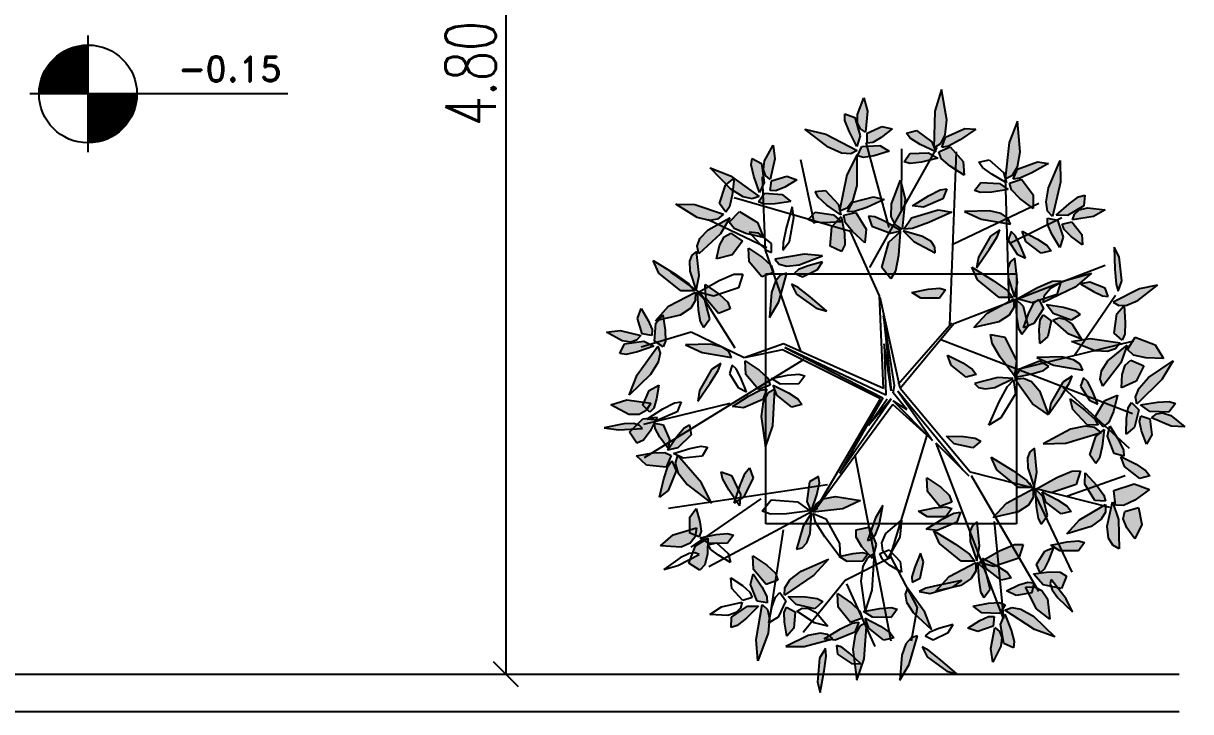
# Model space of a CAD drawing. Header units: millimetres. Extents: x 2448 to 2576, y 1154 to 1321.
# Drawn here: x 2516.919 to 2521.581, y 1188.557 to 1191.307 of the extents above; entities that cross this region are included whole.
import ezdxf

# ---------------------------------------------------------------- set-up
doc = ezdxf.new("R2010")
doc.units = ezdxf.units.MM
doc.linetypes.add('ACAD_ISO02W100', pattern=[15, 12, -3])
doc.layers.add('X-REF T19$0$A-ARBOLES', color=104, linetype='Continuous')
doc.layers.add('X-REF T19$0$A-CORDONES', color=1, linetype='Continuous')
doc.styles.add('COTAS', font='ROMANS.shx', dxfattribs={"width": 0.7})
doc.styles.add('ROMAND', font='romand', dxfattribs={"height": 0.15})
doc.dimstyles.new('COTA-I-N-2-85', dxfattribs={"dimscale": 0, "dimtxt": 0.2, "dimasz": 0.1, "dimexe": 0, "dimexo": 0, "dimgap": 0.04, "dimtad": 1, "dimzin": 1, "dimdsep": 46, "dimtxsty": 'COTAS', "dimblk": 'OBLIQUE', "dimcen": 0.1, "dimse1": 1, "dimse2": 1, "dimclrd": 256, "dimclre": 256, "dimclrt": 256, "dimadec": 0, "dimazin": 0, "dimtfac": 1, "dimtmove": 1, "dimatfit": 3, "dimldrblk": 'OBLIQUE', "dimfxl": 1, "dimtvp": -0.8, "dimtolj": 1, "dimtzin": 0, "dimarcsym": 0})

# ---------------------------------------------------------------- blocks, each defined once
blk = doc.blocks.new('Niv3-d')
at = {"color": 0, "const_width": 19.55}
for points in [[(0, 9.78, 0.414214), (-9.78, 0, 0.414214)], [(0, -9.78, 0.414214), (9.78, 0, 0.414214)]]:
    blk.add_lwpolyline(points, format="xyb", dxfattribs=at)
at = {"color": 0}
for points in [[(0, -23.3), (0, 23.3)], [(19.55, 0), (-23.3, 0)], [(79.78, 0), (19.55, 0)]]:
    blk.add_lwpolyline(points, dxfattribs=at)
blk.add_circle((0, 0), 19.55, dxfattribs=at)
blk.add_point((0, 0), dxfattribs=at)
at = {"color": 0, "style": 'ROMAND'}
blk.add_attdef('NIV5', (31.11, 5), '', height=10, dxfattribs=at)
blk = doc.blocks.new('_Oblique')
at = {"color": 0, "linetype": 'ByBlock', "lineweight": -2}
blk.add_line((-0.5, -0.5), (0.5, 0.5), dxfattribs=at)
blk = doc.blocks.new('*D88')
at = {"linetype": 'ACAD_ISO02W100', "lineweight": -2, "transparency": 16777216}
blk.add_line((2518.8451, 1193.5067), (2518.8451, 1188.7067), dxfattribs=at)
at = {"layer": 'DEFPOINTS', "color": 0, "linetype": 'ACAD_ISO02W100', "transparency": 16777216}
for p in [(2521.5347, 1193.5067), (2518.8451, 1188.7067), (2521.5347, 1188.7067)]:
    blk.add_point(p, dxfattribs=at)
at = {"linetype": 'ACAD_ISO02W100', "lineweight": -2, "transparency": 16777216, "xscale": 0.1, "yscale": 0.1, "zscale": 0.1}
for p, rotation in [((2518.8451, 1193.5067), 90), ((2518.8451, 1188.7067), 270)]:
    blk.add_blockref('_Oblique', p, dxfattribs=dict(at, rotation=rotation))
at = {"linetype": 'ACAD_ISO02W100', "transparency": 16777216, "insert": (2518.7051, 1191.1067), "char_height": 0.2, "attachment_point": 5, "rotation": 90, "style": 'COTAS'}
blk.add_mtext('\\A1;4.80', dxfattribs=at)
blk = doc.blocks.new('X-REF T19$0$HOJA13')
for p, q in [((-0.159, 0.064), (-0.056, 0.349)), ((-0.056, 0.349), (0.182, 0.151)), ((0.182, 0.151), (0.278, -0.189)), ((-0.088, -0.074), (-0.159, 0.064)), ((0.06, -0.153), (-0.088, -0.074)), ((0.278, -0.189), (0.06, -0.153))]:
    blk.add_line(p, q)
blk = doc.blocks.new('X-REF T19$0$HOJA12')
for p, xscale, yscale, zscale, rotation in [((0.078, 0.499), -0.7881173944166022, 2.57666525243954, 0.7881173944166022, 2.457547795809369), ((0.361, 0.176), 2.089427510778918, 0.5147221043699588, 2.089427510778918, 35.45160265640038), ((-0.515, 0.212), 1.878651928551221, 0.5452694102672915, 1.878651928551221, 336.2489556574871), ((-0.547, -0.283), -1.817557556891011, -0.5452694102672879, 1.817557556891011, 195.3712707835825), ((0.225, -0.279), 1.848104742721105, 0.8186677980483665, 1.848104742721105, 330.9234899051576)]:
    blk.add_blockref('X-REF T19$0$HOJA13', p, dxfattribs=dict(xscale=xscale, yscale=yscale, zscale=zscale, rotation=rotation))
blk = doc.blocks.new('X-REF T19$0$HOJA11')
for p, xscale, yscale, zscale, rotation in [((-0.236, 0.434), 0.8782315926153998, 2.121510394569366, 0.8782315926153998, 2.027330662343098), ((0.417, 0.315), 2.788958066288231, 0.575816716164617, 2.788958066288231, 41.2051949766964), ((-0.535, 0.074), -1.93821894091991, 0.5452694102672915, 1.93821894091991, 161.5649836159353), ((0.635, -0.103), 0.5758144528974043, -1.696902842596522, 0.5758144528974043, 262.2070746669012), ((0.013, -0.763), 2.575127765477518, 0.7881204921510374, 2.575127765477518, 103.2233358614235)]:
    blk.add_blockref('X-REF T19$0$HOJA13', p, dxfattribs=dict(xscale=xscale, yscale=yscale, zscale=zscale, rotation=rotation))
blk = doc.blocks.new('X-REF T19$0$HOJA8', base_point=(55.878, 33.03))
at = {"color": 0, "linetype": 'ByBlock'}
for p, xscale, yscale, zscale, rotation in [((55.484, 33.544), -2.423919195618517, 0.3329656342808676, 2.423919195618517, 304.6162862887426), ((56.091, 33.242), -0.6369088245576009, 2.090963088672041, 0.6369088245576009, 336.0195606201025)]:
    blk.add_blockref('X-REF T19$0$HOJA13', p, dxfattribs=dict(at, xscale=xscale, yscale=yscale, zscale=zscale, rotation=rotation))
at = {"color": 0, "linetype": 'ByBlock', "xscale": -1.637329160493415, "yscale": 0.455154857870177, "zscale": 1.637329160493415}
blk.add_blockref('X-REF T19$0$HOJA13', (55.333, 32.969), dxfattribs=at)
blk = doc.blocks.new('X-REF T19$0$HOJA10')
for p, xscale, yscale, zscale, rotation in [((-0.461, 0.262), 0.6964758369263038, 2.485023334747559, 0.6964758369263038, 30.70465610075785), ((0.061, 0.573), 1.878651928551214, 0.575816716164617, 1.878651928551214, 273.0367053314555), ((0.365, 0.585), 0.636908824557608, 1.484599066610102, 0.636908824557608, 320.5535637719418), ((0.484, 0.033), 1.544160243711609, 0.6063640220619462, 1.544160243711609, 15.14254921127523), ((0.155, -0.234), 1.727443358692213, 0.6063640220619462, 1.727443358692213, 352.5500074369253)]:
    blk.add_blockref('X-REF T19$0$HOJA13', p, dxfattribs=dict(xscale=xscale, yscale=yscale, zscale=zscale, rotation=rotation))
blk = doc.blocks.new('X-REF T19$0$HOJA9', base_point=(57.908, 33.15))
at = {"color": 0, "linetype": 'ByBlock'}
for p, xscale, yscale, zscale, rotation in [((57.878, 33.605), 0.7575702085865075, 2.121510394569363, 0.7575702085865075, 5.479650948518734), ((58.484, 33.303), 1.878651928551214, 0.575816716164617, 1.878651928551214, 26.31077704539229), ((57.453, 33.301), 0.7575702085865075, 2.060415782774719, 0.7575702085865075, 246.1270025360199), ((57.575, 32.814), 1.484593231342913, 1.061518879932116, 1.484593231342913, 203.1850851585156), ((58.091, 32.695), 1.968766126750012, 1.000424268137465, 1.968766126750012, 291.9583774400813)]:
    blk.add_blockref('X-REF T19$0$HOJA13', p, dxfattribs=dict(at, xscale=xscale, yscale=yscale, zscale=zscale, rotation=rotation))
blk = doc.blocks.new('X-REF T19$0$HOJA7', base_point=(54.696, 32.029))
at = {"color": 0, "linetype": 'ByBlock'}
for p, xscale, yscale, zscale, rotation in [((54.545, 32.393), -0.3940586972083011, 1.696902842596515, 0.3940586972083011, 11.88359707230165), ((54.937, 32.274), 0.9393259642756036, 1.696902842596522, 0.9393259642756036, 348.2808948833992), ((54.394, 32.029), 1.727443358692213, 0.9103097157403468, 1.727443358692213, 343.6738936354017), ((54.455, 31.635), -1.545687603003117, -0.485702163767499, 1.545687603003117, 43.07492863925732)]:
    blk.add_blockref('X-REF T19$0$HOJA13', p, dxfattribs=dict(at, xscale=xscale, yscale=yscale, zscale=zscale, rotation=rotation))
at = {"color": 0, "linetype": 'ByBlock', "xscale": 1.515140417173015, "yscale": 0.6369113279592753, "zscale": 1.515140417173015}
blk.add_blockref('X-REF T19$0$HOJA13', (55.151, 31.878), dxfattribs=at)
blk = doc.blocks.new('X-REF T19$0$A$C7F2E6B0C')
at = {"layer": 'X-REF T19$0$A-ARBOLES'}
h = blk.add_hatch(color=256, dxfattribs=at)
h.paths.add_polyline_path([(1.3818, 2.1039), (1.4388, 2.0676), (1.4346, 2.1226), (1.3828, 2.1811), (1.3364, 2.1619), (1.3469, 2.1348)])
h.paths.add_polyline_path([(1.4217, 2.2088), (1.485, 2.2513), (1.4406, 2.255), (1.3638, 2.2197), (1.3493, 2.1787), (1.3764, 2.1839)])
h.paths.add_polyline_path([(1.3174, 2.1797), (1.3183, 2.1775), (1.3451, 2.1942), (1.3625, 2.2291), (1.3685, 2.2888), (1.348, 2.4103), (1.3217, 2.3236)])
h.paths.add_polyline_path([(1.2473, 2.2471), (1.2075, 2.2358), (1.2232, 2.2155), (1.2629, 2.191), (1.3247, 2.1612), (1.3183, 2.1775), (1.3173, 2.1769), (1.3174, 2.1797), (1.3089, 2.2015)])
h.paths.add_polyline_path([(1.3326, 2.1354), (1.2959, 2.157), (1.2217, 2.1542), (1.199, 2.1206), (1.2232, 2.1146), (1.2681, 2.1202)])
h = blk.add_hatch(color=256, dxfattribs=at)
h.paths.add_polyline_path([(1.1072, 2.2179), (1.1513, 2.2531), (1.1097, 2.2618), (1.051, 2.2354), (1.0508, 2.1962), (1.0738, 2.1983)])
h.paths.add_polyline_path([(1.0525, 2.3241), (1.0382, 2.3774), (1.0125, 2.3107), (1.0127, 2.2757), (1.0238, 2.2534), (1.0446, 2.2396)])
h.paths.add_polyline_path([(1.0017, 2.2989), (0.9618, 2.313), (0.9616, 2.287), (0.9783, 2.2433), (1.0098, 2.1824), (1.0227, 2.225)])
h.paths.add_polyline_path([(0.886, 2.2319), (0.8018, 2.2521), (0.8956, 2.1793), (0.9484, 2.1559), (0.9851, 2.1531), (1.0114, 2.1665)])
h.paths.add_polyline_path([(0.9414, 1.9284), (0.9419, 1.9261), (0.9712, 1.9379), (0.9943, 1.9694), (1.0104, 2.0272), (1.011, 2.1504), (0.9703, 2.0695)])
h.paths.add_polyline_path([(1.0492, 1.9392), (1.1188, 1.9703), (1.0757, 1.9815), (0.9939, 1.9599), (0.9727, 1.922), (1.0002, 1.9225)])
h.paths.add_polyline_path([(1.0061, 1.9186), (0.9571, 1.9076), (0.9628, 1.8792), (0.9919, 1.8427), (1.0418, 1.7972), (1.0471, 1.8521)])
h.paths.add_polyline_path([(0.903, 1.7839), (0.9489, 1.7634), (0.9613, 1.7896), (0.9598, 1.8362), (0.947, 1.9025), (0.9374, 1.8919), (0.9489, 1.8822), (0.9274, 1.8809), (0.9099, 1.8617)])
h.paths.add_polyline_path([(0.9274, 1.8809), (0.9374, 1.8919), (0.9164, 1.9097), (0.8428, 1.9197), (0.8146, 1.8905), (0.8375, 1.8804), (0.8826, 1.8782)])
h.paths.add_polyline_path([(0.9454, 1.909), (0.9419, 1.9261), (0.9409, 1.9257), (0.9414, 1.9284), (0.9368, 1.9513), (0.8839, 2.0068), (0.8428, 2.0025), (0.8548, 1.9798), (0.8896, 1.9488)])
h = blk.add_hatch(color=256, dxfattribs=at)
h.paths.add_polyline_path([(1.6022, 2.056), (1.6029, 2.0537), (1.631, 2.0682), (1.6511, 2.1016), (1.6618, 2.1607), (1.651, 2.2834), (1.6178, 2.1991)])
h.paths.add_polyline_path([(1.7085, 2.0767), (1.7749, 2.1141), (1.7309, 2.1212), (1.6516, 2.0922), (1.6339, 2.0525), (1.6613, 2.0555)])
h.paths.add_polyline_path([(1.6675, 2.0522), (1.6198, 2.0367), (1.6281, 2.0089), (1.6603, 1.9753), (1.7143, 1.9346), (1.7144, 1.9897)])
h.paths.add_polyline_path([(1.6139, 2.0106), (1.579, 2.035), (1.5048, 2.0381), (1.4794, 2.0064), (1.5032, 1.9985), (1.5483, 2.0005)])
h = blk.add_hatch(color=256, dxfattribs=at)
h.paths.add_polyline_path([(0.6401, 1.9958), (0.617, 1.9615), (0.64, 1.9521), (0.6831, 1.9529), (0.7455, 1.9622), (0.7112, 1.9902)])
h.paths.add_polyline_path([(0.7217, 2.0205), (0.7703, 2.0492), (0.7303, 2.0636), (0.6685, 2.0456), (0.6629, 2.0068), (0.686, 2.0057)])
h.paths.add_polyline_path([(0.6823, 2.1332), (0.6755, 2.188), (0.6409, 2.1255), (0.6362, 2.0908), (0.6441, 2.0671), (0.6628, 2.0506)])
h.paths.add_polyline_path([(0.6285, 2.1153), (0.5909, 2.1348), (0.5871, 2.109), (0.5976, 2.0635), (0.6203, 1.9988), (0.6391, 2.0392)])
h.paths.add_polyline_path([(0.519, 2.0548), (0.5135, 2.0074), (0.5559, 1.9811), (0.5919, 1.9732), (0.6198, 1.9829)])
h.paths.add_polyline_path([(0.4883, 2.0306), (0.5068, 2.0116), (0.5135, 2.0074), (0.519, 2.0548), (0.5185, 2.0552)], flags=17)
h.paths.add_polyline_path([(0.4241, 2.0967), (0.4883, 2.0306), (0.5185, 2.0552), (0.5046, 2.0651)])
h.paths.add_polyline_path([(0.5112, 1.9875), (0.5191, 2.0557), (0.4846, 2.0276), (0.4608, 1.9545), (0.4861, 1.9205), (0.5007, 1.942)])
h.paths.add_polyline_path([(0.3621, 1.9506), (0.2859, 1.9523), (0.3723, 1.8986), (0.4204, 1.8866), (0.4535, 1.892), (0.4767, 1.9117)])
h.paths.add_polyline_path([(0.4157, 1.8501), (0.3827, 1.8149), (0.3718, 1.7839), (0.378, 1.7542), (0.4652, 1.833), (0.5025, 1.8974)])
h.paths.add_polyline_path([(0.5533, 1.8044), (0.5062, 1.8357), (0.4799, 1.8211), (0.4617, 1.7865), (0.4489, 1.7335), (0.5115, 1.7501)])
h.paths.add_polyline_path([(0.5404, 1.9228), (0.5003, 1.8804), (0.5203, 1.8544), (0.5663, 1.8346), (0.59, 1.8292), (0.5798, 1.8408), (0.6164, 1.8363), (0.6354, 1.8213), (0.613, 1.8792)])
h.paths.add_polyline_path([(0.5798, 1.8408), (0.59, 1.8292), (0.6365, 1.8186), (0.6354, 1.8213), (0.6164, 1.8363)])
for points in [[(1.1388, 2.1635), (1.101, 2.1864), (1.0298, 2.1821), (1.0116, 2.145), (1.0357, 2.1388), (1.0783, 2.1456)], [(1.3392, 1.6164), (1.2942, 1.6121), (1.2292, 1.5986), (1.2654, 1.576), (1.3396, 1.5767), (1.3633, 1.6097)], [(1.4735, 0.9788), (1.5051, 1.0056), (1.4824, 1.0175), (1.4361, 1.0234), (1.3675, 1.0249), (1.3986, 0.9948)], [(1.0652, 0.6454), (1.0751, 0.6217), (1.0838, 0.6325), (1.0987, 0.6689), (1.1136, 0.7484), (1.0837, 0.6986)], [(0.3446, 0.5974), (0.3637, 0.6231), (0.3647, 0.6292), (0.3422, 0.638), (0.3422, 0.6504), (0.2759, 0.6309), (0.2253, 0.5866), (0.3073, 0.5812)], [(1.2758, 0.5226), (1.2635, 0.5574), (1.2408, 0.5021), (1.2292, 0.4632), (1.2305, 0.4411), (1.262, 0.4574)]]:
    blk.add_hatch(color=256, dxfattribs=at).paths.add_polyline_path(points)
h = blk.add_hatch(color=256, dxfattribs=at)
h.paths.add_polyline_path([(1.8231, 2.0404), (1.8214, 2.1269), (1.7745, 2.0179), (1.7652, 1.9609), (1.7717, 1.9246), (1.7914, 1.9025)])
h.paths.add_polyline_path([(1.8063, 1.9081), (1.8508, 1.9063), (1.917, 1.9453), (1.9205, 1.9875), (1.8953, 1.9811), (1.8573, 1.954)])
h.paths.add_polyline_path([(1.9542, 1.9025), (2.0021, 1.9298), (1.9312, 1.9378), (1.8974, 1.9288), (1.8785, 1.9124), (1.8704, 1.8888)])
h.paths.add_polyline_path([(1.868, 1.8816), (1.83, 1.8719), (1.8378, 1.8502), (1.8652, 1.8228), (1.9104, 1.789), (1.9083, 1.8314)])
h.paths.add_polyline_path([(1.8111, 1.8887), (1.7706, 1.8969), (1.7707, 1.8721), (1.788, 1.8326), (1.8205, 1.7785), (1.8332, 1.8209)])
h.paths.add_polyline_path([(1.7313, 1.8126), (1.6703, 1.8441), (1.685, 1.8034), (1.7452, 1.7561), (1.7854, 1.7662), (1.7702, 1.7869)])
h.paths.add_polyline_path([(1.6422, 1.8273), (1.6259, 1.8422), (1.6147, 1.8086), (1.6503, 1.7522), (1.6833, 1.7359), (1.6611, 1.7913)])
h.paths.add_polyline_path([(1.4958, 1.7407), (1.488, 1.698), (1.5385, 1.7706), (1.5701, 1.8212), (1.5809, 1.849), (1.5436, 1.8247)])
h.paths.add_polyline_path([(1.5393, 1.9257), (1.4393, 1.9231), (1.506, 1.8922), (1.6234, 1.8722), (1.6127, 1.8963), (1.5866, 1.9142)])
h = blk.add_hatch(color=256, dxfattribs=at)
h.paths.add_polyline_path([(1.1832, 1.841), (1.1375, 1.8007), (1.1089, 1.6993), (1.1452, 1.6542), (1.1641, 1.6844), (1.1761, 1.7473)])
h.paths.add_polyline_path([(1.1871, 1.8457), (1.126, 1.8815), (1.0823, 1.9015), (1.0561, 1.9036), (1.0698, 1.8637), (1.144, 1.8368)])
h.paths.add_polyline_path([(1.2034, 1.9722), (1.1848, 2.0482), (1.148, 1.9531), (1.1475, 1.9032), (1.1625, 1.8712), (1.1909, 1.8516)])
h.paths.add_polyline_path([(1.2973, 1.8783), (1.3898, 1.9206), (1.335, 1.9298), (1.2277, 1.8974), (1.197, 1.8515), (1.2327, 1.8545)])
h.paths.add_polyline_path([(1.2725, 1.8235), (1.1942, 1.8452), (1.2373, 1.8027), (1.3227, 1.7573), (1.3212, 1.7807), (1.306, 1.8023)])
h.paths.add_polyline_path([(1.3538, 1.9731), (1.3694, 2.0137), (1.3422, 2.0092), (1.2962, 1.9857), (1.2317, 1.9449), (1.276, 1.94)])
h = blk.add_hatch(color=256, dxfattribs=at)
h.paths.add_polyline_path([(0.6684, 1.599), (0.6605, 1.4993), (0.6982, 1.5624), (0.7305, 1.6771), (0.7053, 1.6689), (0.6848, 1.6449)])
h.paths.add_polyline_path([(0.7756, 1.6186), (0.749, 1.6323), (0.7693, 1.5926), (0.8478, 1.5363), (0.8894, 1.524), (0.8226, 1.5819)])
h.paths.add_polyline_path([(0.8149, 1.706), (0.7771, 1.691), (0.7605, 1.6763), (0.7929, 1.6617), (0.8526, 1.6911), (0.8724, 1.7223)])
h.paths.add_polyline_path([(0.6816, 1.7322), (0.6998, 1.713), (0.7304, 1.7048), (0.7788, 1.7097), (0.8722, 1.7454), (0.799, 1.7524)])
h.paths.add_polyline_path([(0.6334, 1.7388), (0.5774, 1.7767), (0.5801, 1.7216), (0.6301, 1.6617), (0.6771, 1.6796), (0.6673, 1.7069)])
h = blk.add_hatch(color=256, dxfattribs=at)
h.paths.add_polyline_path([(2.0453, 1.6332), (2.0532, 1.6044), (2.0687, 1.6461), (2.0571, 1.7421), (2.038, 1.781), (2.0405, 1.6927)])
h.paths.add_polyline_path([(1.9398, 1.6409), (1.9035, 1.6344), (1.9544, 1.6031), (1.991, 1.5854), (2.013, 1.5831), (2.0019, 1.6168)])
h.paths.add_polyline_path([(2.0327, 1.5605), (2.0558, 1.5475), (2.0874, 1.5487), (2.1322, 1.5675), (2.211, 1.6292), (2.139, 1.6143)])
h.paths.add_polyline_path([(2.048, 1.5133), (2.0379, 1.4371), (2.0689, 1.4083), (2.0794, 1.4321), (2.0815, 1.4787), (2.0769, 1.5472)])
h = blk.add_hatch(color=256, dxfattribs=at)
h.paths.add_polyline_path([(0.2444, 1.448), (0.2377, 1.4935), (0.2176, 1.4889), (0.2071, 1.4762), (0.2015, 1.4051), (0.2358, 1.3819), (0.2453, 1.4049)])
h.paths.add_polyline_path([(0.3425, 1.6842), (0.3682, 1.6071), (0.3795, 1.6665), (0.3694, 1.7628), (0.3509, 1.7485), (0.3415, 1.7238)])
h.paths.add_polyline_path([(0.1768, 1.4867), (0.1481, 1.5352), (0.1337, 1.4953), (0.1518, 1.4335), (0.1905, 1.4279), (0.1917, 1.4509)])
h.paths.add_polyline_path([(0.0641, 1.4472), (0.0094, 1.4405), (0.0718, 1.4058), (0.1065, 1.4011), (0.1302, 1.4091), (0.1467, 1.4277)])
h.paths.add_polyline_path([(0.1338, 1.3626), (0.1985, 1.3853), (0.1581, 1.404), (0.082, 1.3934), (0.0625, 1.3559), (0.0883, 1.3521)])
h.paths.add_polyline_path([(0.1323, 1.2696), (0.1006, 1.189), (0.1858, 1.2717), (0.2162, 1.3208), (0.2241, 1.3568), (0.2144, 1.3847)])
h = blk.add_hatch(color=256, dxfattribs=at)
h.paths.add_polyline_path([(0.1965, 1.7274), (0.2194, 1.6768), (0.3062, 1.6057), (0.3614, 1.6059), (0.339, 1.6338), (0.2832, 1.6741)])
h.paths.add_polyline_path([(0.3461, 1.536), (0.3643, 1.5662), (0.3647, 1.6007), (0.2576, 1.5439), (0.205, 1.4861), (0.2176, 1.4889), (0.2352, 1.5104), (0.2377, 1.4935), (0.3044, 1.5086)])
h.paths.add_polyline_path([(0.4031, 1.5701), (0.3718, 1.6008), (0.3761, 1.5302), (0.3839, 1.4828), (0.3968, 1.4599), (0.4222, 1.4935)])
h.paths.add_polyline_path([(0.4567, 1.5156), (0.5036, 1.5335), (0.4939, 1.5608), (0.4602, 1.5925), (0.4368, 1.5848), (0.4058, 1.5929), (0.4066, 1.5755)])
h.paths.add_polyline_path([(0.4164, 1.6222), (0.4047, 1.6155), (0.4058, 1.5929), (0.4368, 1.5848), (0.4602, 1.5925), (0.4599, 1.5927)])
h = blk.add_hatch(color=256, dxfattribs=at)
h.paths.add_polyline_path([(1.555, 1.6471), (1.4682, 1.7004), (1.4912, 1.6498), (1.5779, 1.5787), (1.6331, 1.5789), (1.6108, 1.6068)])
h.paths.add_polyline_path([(1.6412, 1.7358), (1.6227, 1.7215), (1.6132, 1.6968), (1.6143, 1.6572), (1.64, 1.5801), (1.6512, 1.6395)])
h.paths.add_polyline_path([(1.6495, 1.5733), (1.7085, 1.5578), (1.7268, 1.5638), (1.7364, 1.5716), (1.7385, 1.5676), (1.7562, 1.5735), (1.7586, 1.5881), (1.7828, 1.6159), (1.8237, 1.6393), (1.8258, 1.646), (1.7902, 1.6448), (1.7313, 1.6196)])
h.paths.add_polyline_path([(1.6973, 1.5176), (1.6877, 1.4915), (1.6941, 1.4659), (1.7166, 1.4751), (1.7554, 1.5349), (1.7385, 1.5676), (1.7268, 1.5638), (1.7171, 1.5559)])
h.paths.add_polyline_path([(1.6749, 1.5431), (1.6435, 1.5739), (1.6478, 1.5032), (1.6556, 1.4558), (1.6685, 1.4329), (1.6932, 1.4655), (1.6756, 1.4583), (1.6877, 1.4915)])
h.paths.add_polyline_path([(1.636, 1.5392), (1.6364, 1.5737), (1.5294, 1.5169), (1.4767, 1.4591), (1.5762, 1.4816), (1.6179, 1.509)])
h.paths.add_polyline_path([(1.7856, 1.4862), (1.7542, 1.5096), (1.7422, 1.4899), (1.7382, 1.4514), (1.7403, 1.395), (1.772, 1.4232)])
h.paths.add_polyline_path([(1.8409, 1.493), (1.8162, 1.4973), (1.7928, 1.4888), (1.8561, 1.4322), (1.9074, 1.412), (1.8691, 1.4723)])
h.paths.add_polyline_path([(1.8353, 1.5399), (1.7676, 1.5508), (1.7941, 1.5151), (1.866, 1.4881), (1.9011, 1.5118), (1.8803, 1.5274)])
h.paths.add_polyline_path([(1.7562, 1.5735), (1.7538, 1.5589), (1.881, 1.6209), (1.9473, 1.6765), (1.833, 1.6445), (1.8237, 1.6393), (1.8086, 1.5906)], flags=17)
h = blk.add_hatch(color=256, dxfattribs=at)
h.paths.add_polyline_path([(1.8282, 1.342), (1.7282, 1.3393), (1.7949, 1.3084), (1.9123, 1.2884), (1.9016, 1.3126), (1.8755, 1.3304)])
h.paths.add_polyline_path([(1.8589, 1.2375), (1.8698, 1.2653), (1.8324, 1.241), (1.7846, 1.1569), (1.7769, 1.1143), (1.8274, 1.1869)])
h.paths.add_polyline_path([(1.7399, 1.2055), (1.7072, 1.2431), (1.6748, 1.2571), (1.6406, 1.253), (1.7111, 1.1544), (1.7754, 1.1099)])
h.paths.add_polyline_path([(1.6659, 1.2951), (1.6395, 1.2599), (1.7089, 1.2736), (1.7549, 1.2876), (1.7759, 1.3034), (1.7392, 1.3242)])
h.paths.add_polyline_path([(1.601, 1.4214), (1.5438, 1.4311), (1.5497, 1.3959), (1.5825, 1.3409), (1.6393, 1.266), (1.6468, 1.3265)])
h.paths.add_polyline_path([(1.5734, 1.2589), (1.4794, 1.2362), (1.496, 1.2197), (1.5217, 1.2136), (1.5608, 1.2199), (1.6338, 1.2556)])
h.paths.add_polyline_path([(1.4866, 1.2712), (1.4715, 1.2919), (1.4325, 1.3176), (1.3716, 1.3491), (1.3862, 1.3084), (1.4465, 1.2611)])
h = blk.add_hatch(color=256, dxfattribs=at)
h.paths.add_polyline_path([(2.1219, 1.4203), (2.0901, 1.3714), (2.1145, 1.3494), (2.1633, 1.3383), (2.2353, 1.3352), (2.2012, 1.3906)])
h.paths.add_polyline_path([(2.0691, 1.2721), (2.0661, 1.2176), (2.1247, 1.2453), (2.156, 1.3062), (2.104, 1.3285), (2.0808, 1.3093)])
h.paths.add_polyline_path([(2.0642, 1.3184), (2.0892, 1.3884), (2.0124, 1.3263), (1.9864, 1.2857), (1.9812, 1.2532), (1.9927, 1.2251)])
h.paths.add_polyline_path([(1.9415, 1.4154), (1.8663, 1.4033), (1.9609, 1.3661), (2.0104, 1.363), (2.042, 1.3743), (2.0613, 1.3979)])
h = blk.add_hatch(color=256, dxfattribs=at)
h.paths.add_polyline_path([(0.4723, 1.3809), (0.425, 1.3924), (0.3251, 1.3897), (0.3918, 1.3589), (0.5092, 1.3388), (0.4984, 1.363)])
h.paths.add_polyline_path([(0.4558, 1.2879), (0.4666, 1.3157), (0.4293, 1.2914), (0.3815, 1.2074), (0.3737, 1.1647), (0.4242, 1.2373)])
h = blk.add_hatch(color=256, dxfattribs=at)
h.paths.add_polyline_path([(0.62, 1.2883), (0.564, 1.3262), (0.5667, 1.2711), (0.6167, 1.2112), (0.6636, 1.2291), (0.6539, 1.2564)])
h.paths.add_polyline_path([(0.5771, 1.1846), (0.5127, 1.1439), (0.5569, 1.139), (0.6347, 1.1721), (0.6503, 1.2126), (0.6231, 1.2082)])
h.paths.add_polyline_path([(0.628, 1.1031), (0.6451, 0.9811), (0.6739, 1.067), (0.6822, 1.2107), (0.6813, 1.213), (0.6541, 1.197), (0.6357, 1.1626)])
h.paths.add_polyline_path([(0.7503, 1.1414), (0.7905, 1.1516), (0.7753, 1.1723), (0.7364, 1.198), (0.6754, 1.2294), (0.6813, 1.213), (0.6823, 1.2135), (0.6822, 1.2107), (0.6901, 1.1887)])
h = blk.add_hatch(color=256, dxfattribs=at)
h.paths.add_polyline_path([(2.1367, 1.2163), (2.1226, 1.1822), (2.1274, 1.153), (2.2283, 1.2521), (2.2735, 1.326), (2.1752, 1.2593)])
h.paths.add_polyline_path([(2.2106, 1.1609), (2.1429, 1.1497), (2.1794, 1.1242), (2.2562, 1.1215), (2.282, 1.1551), (2.2573, 1.1633)])
h.paths.add_polyline_path([(2.2308, 1.1181), (2.2061, 1.1144), (2.1866, 1.0989), (2.2646, 1.0654), (2.3196, 1.0625), (2.2641, 1.1075)])
h.paths.add_polyline_path([(2.1806, 1.0941), (2.1434, 1.1064), (2.1383, 1.0839), (2.1467, 1.0461), (2.1666, 0.9933), (2.1876, 1.0301)])
h.paths.add_polyline_path([(2.1365, 1.1307), (2.1068, 1.1595), (2.0935, 1.1385), (2.0868, 1.0959), (2.0851, 1.0328), (2.1186, 1.0617)])
h = blk.add_hatch(color=256, dxfattribs=at)
h.paths.add_polyline_path([(0.2098, 1.1741), (0.2182, 1.2288), (0.1802, 1.2075), (0.1593, 1.1607), (0.1874, 1.157), (0.1712, 1.1322), (0.1823, 1.121), (0.1984, 1.1377)])
h.paths.add_polyline_path([(0.1874, 1.157), (0.1593, 1.1607), (0.1542, 1.1494), (0.1712, 1.1322)])
h.paths.add_polyline_path([(0.0993, 1.1117), (0.1399, 1.1113), (0.1678, 1.1271), (0.1712, 1.1322), (0.1542, 1.1494), (0.1593, 1.1607), (0.0908, 1.1698), (0.0265, 1.15)])
h.paths.add_polyline_path([(0.1318, 1.0713), (0.1185, 1.0752), (0.0792, 1.075), (0, 1.0583), (0.0575, 1.0497), (0.1137, 1.053)])
h.paths.add_polyline_path([(0.1539, 1.0554), (0.1418, 1.0683), (0.1318, 1.0713), (0.1137, 1.053)], flags=17)
h.paths.add_polyline_path([(0.1539, 1.0554), (0.1137, 1.053), (0.1015, 1.0407), (0.1312, 0.9975), (0.1582, 1.0091), (0.1846, 1.0444), (0.2066, 1.0894), (0.1704, 1.0934), (0.1752, 1.0964), (0.1542, 1.0938), (0.1318, 1.0713), (0.1418, 1.0683)])
h = blk.add_hatch(color=256, dxfattribs=at)
h.paths.add_polyline_path([(1.9392, 1.1685), (1.9722, 1.1521), (1.9499, 1.2076), (1.9311, 1.2435), (1.9148, 1.2585), (1.9036, 1.2248)])
h.paths.add_polyline_path([(1.9606, 1.1001), (1.9935, 1.0622), (2.0158, 1.0806), (2.0342, 1.1235), (2.0506, 1.189), (1.9997, 1.1676)])
h.paths.add_polyline_path([(1.9978, 1.0512), (1.9844, 1.04), (1.9853, 1.0393), (1.9826, 1.0385), (1.9646, 1.0235), (1.9408, 0.9507), (1.9641, 0.9165), (1.9784, 0.9378), (1.9891, 0.9832)])
h.paths.add_polyline_path([(1.9826, 1.0385), (1.9844, 1.04), (1.9601, 1.0602), (1.9215, 1.0656), (1.8629, 1.0525), (1.7541, 0.9946), (1.8447, 0.997)])
h.paths.add_polyline_path([(1.93, 1.0698), (1.9734, 1.069), (1.96, 1.0931), (1.922, 1.1282), (1.8617, 1.1748), (1.8722, 1.1315)])
h.paths.add_polyline_path([(2.037, 0.9557), (2.0761, 0.9448), (2.0741, 0.9697), (2.0547, 1.0105), (2.0198, 1.0669), (2.0109, 1.0253)])
h.paths.add_polyline_path([(2.0646, 0.944), (2.0793, 0.9033), (2.1395, 0.856), (2.1796, 0.8661), (2.1645, 0.8868), (2.1255, 0.9125)])
h = blk.add_hatch(color=256, dxfattribs=at)
h.paths.add_polyline_path([(0.3316, 0.8324), (0.4293, 0.7573), (0.3896, 0.8388), (0.2948, 0.9471), (0.2926, 0.9482), (0.2843, 0.9177), (0.2953, 0.8803)])
h.paths.add_polyline_path([(0.288, 0.8863), (0.2708, 0.9262), (0.2544, 0.9039), (0.2381, 0.8549), (0.2207, 0.7806), (0.2557, 0.8082)])
h.paths.add_polyline_path([(0.2478, 0.9016), (0.2687, 0.9473), (0.2426, 0.9599), (0.196, 0.9589), (0.1296, 0.9467), (0.1701, 0.9093)])
h.paths.add_polyline_path([(0.2229, 1.0217), (0.2555, 0.9756), (0.2617, 1.0123), (0.2363, 1.0703), (0.2017, 1.0768), (0.2044, 1.0554)])
h.paths.add_polyline_path([(0.2535, 0.9692), (0.2951, 0.9784), (0.3475, 1.0309), (0.3414, 1.071), (0.3195, 1.0589), (0.2904, 1.0244)])
h = blk.add_hatch(color=256, dxfattribs=at)
h.paths.add_polyline_path([(1.7273, 0.8142), (1.7863, 0.7988), (1.8863, 0.8316), (1.9036, 0.8869), (1.868, 0.8858), (1.8091, 0.8606)])
h.paths.add_polyline_path([(1.8112, 0.7705), (1.7503, 0.802), (1.765, 0.7613), (1.8252, 0.714), (1.8653, 0.7242), (1.8502, 0.7449)])
h.paths.add_polyline_path([(1.7526, 0.784), (1.7212, 0.8148), (1.7255, 0.7442), (1.7334, 0.6967), (1.7462, 0.6738), (1.7717, 0.7075)])
h.paths.add_polyline_path([(1.7138, 0.7802), (1.7142, 0.8147), (1.6071, 0.7578), (1.5545, 0.7), (1.6539, 0.7225), (1.6956, 0.75)])
h.paths.add_polyline_path([(1.6327, 0.8881), (1.546, 0.9413), (1.5689, 0.8907), (1.6557, 0.8197), (1.7109, 0.8198), (1.6885, 0.8477)])
h.paths.add_polyline_path([(1.692, 0.8981), (1.7177, 0.821), (1.7289, 0.8805), (1.7189, 0.9767), (1.7004, 0.9624), (1.691, 0.9378)])
h = blk.add_hatch(color=256, dxfattribs=at)
h.paths.add_polyline_path([(0.5955, 0.8572), (0.5815, 0.8984), (0.5635, 0.8775), (0.5433, 0.8299), (0.5365, 0.8089), (0.5445, 0.7914), (0.543, 0.7726), (0.557, 0.782)])
h.paths.add_polyline_path([(0.4735, 0.8557), (0.4983, 0.8103), (0.5245, 0.7715), (0.5365, 0.8089), (0.5093, 0.8683), (0.4683, 0.8828)])
h = blk.add_hatch(color=256, dxfattribs=at)
h.paths.add_polyline_path([(0.9544, 0.7343), (1.0248, 0.7683), (0.9241, 0.7845), (0.8752, 0.7746), (0.8471, 0.7534), (0.8338, 0.7215)])
h.paths.add_polyline_path([(0.8096, 0.7643), (0.8272, 0.7241), (0.8496, 0.7912), (0.8601, 0.8381), (0.8567, 0.8642), (0.8205, 0.8425)])
h.paths.add_polyline_path([(0.8282, 0.7169), (0.7956, 0.666), (0.7689, 0.573), (0.7915, 0.5793), (0.8094, 0.5987), (0.8232, 0.6358)])
h.paths.add_polyline_path([(1.0076, 0.6212), (1.03, 0.5833), (1.0718, 0.5358), (1.0873, 0.5924), (1.0751, 0.6217), (1.0685, 0.6136), (1.0519, 0.6075), (1.0652, 0.6454), (1.0585, 0.6614), (1.0072, 0.6506)])
h = blk.add_hatch(color=256, dxfattribs=at)
h.paths.add_polyline_path([(1.345, 0.8209), (1.289, 0.8587), (1.2917, 0.8036), (1.3417, 0.7437), (1.3887, 0.7617), (1.3789, 0.7889)])
h.paths.add_polyline_path([(1.3202, 0.7385), (1.2553, 0.725), (1.2914, 0.7025), (1.3656, 0.7032), (1.3893, 0.7361), (1.3652, 0.7428)])
h.paths.add_polyline_path([(1.4085, 0.6811), (1.4241, 0.7217), (1.3969, 0.7173), (1.3509, 0.6937), (1.2864, 0.6529), (1.3307, 0.648)])
h = blk.add_hatch(color=256, dxfattribs=at)
h.paths.add_polyline_path([(2.0364, 0.8075), (2.0423, 0.7494), (2.0751, 0.7475), (2.1201, 0.7695), (2.1781, 0.8122), (2.1169, 0.834)])
h.paths.add_polyline_path([(2.12, 0.6145), (2.1483, 0.6728), (2.1345, 0.7399), (2.08, 0.7247), (2.0739, 0.6952), (2.0882, 0.6589)])
h.paths.add_polyline_path([(2.01, 0.6655), (2.0152, 0.6176), (2.0315, 0.5891), (2.058, 0.5744), (2.0553, 0.6919), (2.0309, 0.7621)])
h.paths.add_polyline_path([(1.8989, 0.6906), (1.8479, 0.634), (1.9449, 0.6644), (1.9855, 0.693), (2.003, 0.7215), (2.0032, 0.752)])
h.paths.add_polyline_path([(1.9604, 0.7679), (2.0027, 0.7649), (1.996, 0.79), (1.9684, 0.8277), (1.9219, 0.8781), (1.9206, 0.8336)])
h = blk.add_hatch(color=256, dxfattribs=at)
h.paths.add_polyline_path([(1.0652, 0.6454), (1.0751, 0.6217), (1.0838, 0.6325), (1.0987, 0.6689), (1.1136, 0.7484), (1.0837, 0.6986)])
h.paths.add_polyline_path([(1.0652, 0.6454), (1.0519, 0.6075), (1.0685, 0.6136), (1.0751, 0.6217)], flags=17)
h.paths.add_polyline_path([(1.0751, 0.6217), (1.0685, 0.6136), (1.0519, 0.6075), (1.0652, 0.6454), (1.0585, 0.6614), (1.0072, 0.6506), (1.0076, 0.6212), (1.03, 0.5833), (1.0718, 0.5358), (1.0873, 0.5924)])
h.paths.add_polyline_path([(0.9944, 0.5566), (0.9393, 0.5442), (0.9707, 0.5244), (1.0341, 0.5256), (1.0534, 0.555), (1.0326, 0.5608)])
h = blk.add_hatch(color=256, dxfattribs=at)
h.paths.add_polyline_path([(0.3694, 0.6585), (0.3647, 0.6292), (0.3794, 0.6234), (0.3873, 0.6453), (0.3829, 0.6832), (0.3684, 0.7366), (0.3423, 0.7017), (0.3422, 0.6504)])
h.paths.add_polyline_path([(0.3422, 0.6504), (0.3422, 0.638), (0.3647, 0.6292), (0.3694, 0.6585)])
h.paths.add_polyline_path([(0.3637, 0.6231), (0.3647, 0.6292), (0.3422, 0.638), (0.3422, 0.6504), (0.2759, 0.6309), (0.2253, 0.5866), (0.3073, 0.5812), (0.3446, 0.5974)])
h.paths.add_polyline_path([(0.4932, 0.6366), (0.4482, 0.6323), (0.3833, 0.6188), (0.3999, 0.6085), (0.415, 0.6176), (0.4143, 0.5994), (0.4194, 0.5963), (0.4381, 0.5964), (0.4494, 0.5991), (0.4522, 0.5966), (0.4936, 0.597), (0.5173, 0.6299)], flags=17)
h.paths.add_polyline_path([(0.4028, 0.5115), (0.4126, 0.5544), (0.4143, 0.5994), (0.3999, 0.6085), (0.3648, 0.5872), (0.3535, 0.5575), (0.3639, 0.5589), (0.3801, 0.552), (0.3444, 0.5335), (0.3383, 0.5173), (0.383, 0.4899)])
h = blk.add_hatch(color=256, dxfattribs=at)
h.paths.add_polyline_path([(1.52, 0.5326), (1.5675, 0.5081), (1.6571, 0.5375), (1.6743, 0.5929), (1.6387, 0.5917), (1.5798, 0.5665)])
h.paths.add_polyline_path([(1.5721, 0.5057), (1.5675, 0.5081), (1.557, 0.5047), (1.5193, 0.5146), (1.5258, 0.4965), (1.5861, 0.4492), (1.6262, 0.4594), (1.611, 0.4801)])
h.paths.add_polyline_path([(1.557, 0.5047), (1.5675, 0.5081), (1.52, 0.5326), (1.514, 0.5292), (1.5193, 0.5146)])
h.paths.add_polyline_path([(1.5193, 0.5146), (1.514, 0.5292), (1.498, 0.5202)])
h.paths.add_polyline_path([(1.5233, 0.49), (1.492, 0.5207), (1.4963, 0.4501), (1.5041, 0.4026), (1.517, 0.3797), (1.5424, 0.4134)])
h.paths.add_polyline_path([(1.4849, 0.5206), (1.3778, 0.4638), (1.3496, 0.4327), (1.4299, 0.4483), (1.3946, 0.4231), (1.3715, 0.4164), (1.4246, 0.4284), (1.4663, 0.4559), (1.4845, 0.4861)])
h.paths.add_polyline_path([(1.4884, 0.527), (1.4997, 0.5864), (1.4896, 0.6826), (1.4711, 0.6683), (1.4617, 0.6437), (1.4627, 0.6041)])
h.paths.add_polyline_path([(1.4034, 0.594), (1.3167, 0.6472), (1.3396, 0.5967), (1.4264, 0.5256), (1.4816, 0.5258), (1.4592, 0.5537)])
h.paths.add_polyline_path([(1.3496, 0.4327), (1.3252, 0.4059), (1.3715, 0.4164), (1.3946, 0.4231), (1.4299, 0.4483)])
h.paths.add_polyline_path([(1.3496, 0.4327), (1.3431, 0.4315), (1.2852, 0.4172), (1.258, 0.4048), (1.3017, 0.3962), (1.3715, 0.4164), (1.3252, 0.4059)])
h = blk.add_hatch(color=256, dxfattribs=at)
h.paths.add_polyline_path([(1.8948, 0.567), (1.9185, 0.6), (1.8944, 0.6067), (1.8494, 0.6024), (1.7845, 0.5889), (1.8206, 0.5663)])
h.paths.add_polyline_path([(1.7751, 0.5279), (1.7947, 0.5808), (1.761, 0.5653), (1.7274, 0.5116), (1.7415, 0.4794), (1.7576, 0.4936)])
h.paths.add_polyline_path([(1.7862, 0.4519), (1.8107, 0.4201), (1.8277, 0.4169), (1.8467, 0.4658), (1.8219, 0.4815), (1.7779, 0.4835), (1.7153, 0.4745), (1.7542, 0.4305), (1.7854, 0.4247), (1.7822, 0.4347)])
h.paths.add_polyline_path([(1.812, 0.3792), (1.8705, 0.3232), (1.8451, 0.3755), (1.8107, 0.4201), (1.7854, 0.4247), (1.7897, 0.4116)])
h = blk.add_hatch(color=256, dxfattribs=at)
h.paths.add_polyline_path([(0.8384, 0.4691), (0.8963, 0.5335), (0.7875, 0.4859), (0.7418, 0.4506), (0.7218, 0.4197), (0.7211, 0.3901)])
h.paths.add_polyline_path([(0.842, 0.3356), (0.8734, 0.3639), (0.8507, 0.3765), (0.8044, 0.3826), (0.7358, 0.384), (0.767, 0.3523)])
h.paths.add_polyline_path([(0.7192, 0.3201), (0.7205, 0.2814), (0.7304, 0.2259), (0.7579, 0.2583), (0.7627, 0.3225), (0.7283, 0.3413)])
h.paths.add_polyline_path([(0.6523, 0.3318), (0.6314, 0.3526), (0.608, 0.2131), (0.6148, 0.1268), (0.6551, 0.2385), (0.661, 0.2959)])
h.paths.add_polyline_path([(0.5086, 0.3024), (0.5075, 0.2601), (0.5323, 0.268), (0.5686, 0.2973), (0.6168, 0.3461), (0.5723, 0.3453)])
h.paths.add_polyline_path([(0.5974, 0.492), (0.6475, 0.432), (0.6944, 0.45), (0.6847, 0.4773), (0.6507, 0.5092), (0.5948, 0.5471)])
h.paths.add_polyline_path([(0.6306, 0.4226), (0.5949, 0.4747), (0.5847, 0.4316), (0.6109, 0.3652), (0.6518, 0.3594), (0.6503, 0.3843)])
h = blk.add_hatch(color=256, dxfattribs=at)
h.paths.add_polyline_path([(1.7271, 0.3353), (1.7797, 0.2933), (1.7704, 0.3751), (1.7478, 0.4088), (1.7191, 0.423), (1.7129, 0.4229), (1.7082, 0.3992), (1.696, 0.397)])
h.paths.add_polyline_path([(1.696, 0.397), (1.7082, 0.3992), (1.7129, 0.4229), (1.6833, 0.4223)], flags=17)
h.paths.add_polyline_path([(1.7129, 0.4229), (1.716, 0.4384), (1.693, 0.4422), (1.6566, 0.4312), (1.6066, 0.4073), (1.6456, 0.3879), (1.696, 0.397), (1.6833, 0.4223)])
h = blk.add_hatch(color=256, dxfattribs=at)
h.paths.add_polyline_path([(1.0435, 0.3257), (1.0427, 0.3233), (1.0424, 0.3255), (1.0362, 0.3243), (1.072, 0.3012), (1.1463, 0.3009), (1.1704, 0.3335), (1.1464, 0.3405), (1.1014, 0.3368)])
h.paths.add_polyline_path([(1.1168, 0.2091), (1.1571, 0.2187), (1.1422, 0.2396), (1.1036, 0.2658), (1.0431, 0.2982), (1.0488, 0.2816), (1.0498, 0.2822), (1.0496, 0.2794), (1.0572, 0.2573)])
h.paths.add_polyline_path([(1.0496, 0.2794), (1.0488, 0.2816), (1.0213, 0.2661), (1.0025, 0.2319), (0.994, 0.1725), (0.9979, 0.1417), (1.0252, 0.1158), (1.001, 0.1165), (1.0094, 0.0503), (1.0393, 0.1358)])
h.paths.add_polyline_path([(0.9818, 0.1569), (0.9497, 0.1817), (0.9286, 0.1885), (0.9325, 0.1533), (0.9883, 0.1169), (1.001, 0.1165), (0.9979, 0.1417)])
h.paths.add_polyline_path([(1.0016, 0.2414), (1.0178, 0.2817), (0.9905, 0.2777), (0.9442, 0.2547), (0.8996, 0.2274), (0.914, 0.2147), (0.9033, 0.2119), (0.9234, 0.2093)])
h.paths.add_polyline_path([(0.9885, 0.3578), (0.9331, 0.3965), (0.9349, 0.3413), (0.9842, 0.2807), (1.0313, 0.298), (1.022, 0.3254)])
h.paths.add_polyline_path([(0.9033, 0.2119), (0.914, 0.2147), (0.8996, 0.2274), (0.8792, 0.2149)])
h.paths.add_polyline_path([(0.9033, 0.2119), (0.8792, 0.2149), (0.8996, 0.2274), (0.8941, 0.2322), (0.863, 0.2376), (0.8151, 0.2284), (0.7254, 0.1843), (0.7989, 0.184)])
h.paths.add_polyline_path([(0.8867, 0.1461), (0.8849, 0.176), (0.8611, 0.1383), (0.8527, 0.042), (0.8634, 0), (0.8791, 0.087)])
h = blk.add_hatch(color=256, dxfattribs=at)
h.paths.add_polyline_path([(1.3686, 0.0861), (1.4101, 0.0736), (1.3436, 0.1319), (1.2968, 0.1688), (1.2703, 0.1827), (1.2903, 0.1429)])
h.paths.add_polyline_path([(1.252, 0.2275), (1.2268, 0.2195), (1.2062, 0.1955), (1.1895, 0.1498), (1.1811, 0.0502), (1.2191, 0.113)])
h.paths.add_polyline_path([(1.3078, 0.253), (1.2815, 0.3217), (1.2114, 0.4179), (1.2022, 0.3931), (1.2085, 0.3621), (1.2343, 0.3208)])
h = blk.add_hatch(color=256, dxfattribs=at)
h.paths.add_polyline_path([(1.7191, 0.2522), (1.8009, 0.2237), (1.7149, 0.3056), (1.6646, 0.334), (1.6283, 0.3405), (1.6008, 0.3298)])
h.paths.add_polyline_path([(1.5973, 0.1971), (1.6357, 0.1791), (1.6384, 0.205), (1.6262, 0.2501), (1.6009, 0.3138), (1.5837, 0.2727)])
h.paths.add_polyline_path([(1.5887, 0.2212), (1.5798, 0.2446), (1.5605, 0.2604), (1.5443, 0.1771), (1.5532, 0.1227), (1.5854, 0.1864)])
h.paths.add_polyline_path([(1.5356, 0.3044), (1.5004, 0.2882), (1.453, 0.2575), (1.4935, 0.2448), (1.5546, 0.2652), (1.5587, 0.3042)])
h.paths.add_polyline_path([(1.581, 0.3161), (1.6028, 0.3512), (1.5794, 0.3598), (1.5364, 0.3572), (1.4744, 0.3455), (1.5097, 0.3189)])
for p, q in [((1.1388, 1.8592), (1.0472, 2.1982)), ((1.0613, 1.6986), (1.3302, 2.1782)), ((1.1884, 1.921), (1.1893, 2.1736)), ((1.3817, 1.4691), (1.4075, 2.1607)), ((0.84, 1.8736), (0.7863, 2.1294)), ((0.6451, 1.7685), (0.6322, 2.0608)), ((1.6175, 1.5588), (1.6035, 2.0584)), ((0.9844, 1.8424), (0.519, 1.9768)), ((1.3936, 1.7923), (1.7369, 1.9566)), ((0.6508, 1.7779), (0.4161, 1.8889)), ((0.9099, 1.8617), (0.947, 1.9025)), ((0.947, 1.9025), (0.9598, 1.8362)), ((1.6231, 1.7981), (1.8281, 1.8994)), ((0.903, 1.7839), (0.9099, 1.8617)), ((0.9598, 1.8362), (0.9613, 1.7896)), ((1.1005, 1.5861), (0.9844, 1.8424)), ((0.9489, 1.7634), (0.903, 1.7839)), ((0.9613, 1.7896), (0.9489, 1.7634)), ((0.7859, 1.3651), (0.6451, 1.7685)), ((0.3848, 1.5961), (0.2662, 1.6808)), ((1.3976, 1.4746), (2.0018, 1.7077)), ((0.5234, 1.3773), (0.3848, 1.5961)), ((1.1158, 1.2149), (1.1005, 1.5861)), ((1.879, 1.3483), (2.0434, 1.5887)), ((1.1832, 1.2175), (1.1028, 1.5795)), ((1.1166, 1.5061), (1.1463, 1.2062)), ((1.1605, 1.2273), (1.1166, 1.5061)), ((1.1747, 1.2323), (1.3885, 1.478)), ((1.1832, 1.2175), (1.3976, 1.4746)), ((0.3475, 1.4411), (0.1485, 1.3801)), ((0.5597, 1.3387), (0.3475, 1.4411)), ((1.3457, 1.4109), (2.1107, 1.115)), ((1.6485, 1.2919), (2.1159, 1.4062)), ((0.7171, 1.3936), (0.5597, 1.3387)), ((0.7132, 1.3694), (0.5597, 1.3387)), ((1.1046, 1.174), (0.7132, 1.3694)), ((1.1158, 1.2149), (0.7171, 1.3936)), ((0.7222, 1.3793), (1.113, 1.1787)), ((1.1258, 1.1885), (0.7222, 1.3793)), ((1.1182, 1.3942), (1.1258, 1.1885)), ((1.1463, 1.2062), (1.1182, 1.3942)), ((0.7974, 1.332), (0.16, 0.9389)), ((1.1544, 1.1985), (1.1605, 1.2273)), ((1.1832, 1.2175), (1.4617, 0.8829)), ((1.8341, 1.2189), (2.0967, 0.9766)), ((0.8461, 0.7332), (1.1046, 1.174)), ((1.113, 1.1787), (0.9401, 0.8776)), ((0.9401, 0.8776), (1.1467, 1.1742)), ((1.1467, 1.1742), (1.0556, 1.0675)), ((1.0556, 1.0675), (1.1308, 1.1741)), ((1.2097, 1.132), (1.1544, 1.1985)), ((1.1548, 1.1665), (1.2097, 1.132)), ((1.312, 1.0073), (1.1548, 1.1665)), ((1.1734, 1.2051), (1.312, 1.0073)), ((1.4335, 0.8893), (1.1734, 1.2051)), ((0.503, 1.1551), (0.1581, 1.0718)), ((1.154, 1.1522), (0.8461, 0.7332)), ((1.2896, 1.029), (1.154, 1.1522)), ((1.2896, 1.029), (1.1425, 0.5472)), ((1.5949, 0.297), (1.3259, 0.9977)), ((1.4589, 0.8653), (1.3259, 0.9977)), ((1.0017, 0.9507), (1.1455, 0.207)), ((1.4617, 0.8829), (2.0184, 0.7416)), ((1.4668, 0.8681), (1.7351, 0.4053)), ((1.8514, 0.7871), (2.0814, 0.8674)), ((0.8922, 0.8308), (0.2577, 0.7356)), ((1.6998, 0.8381), (1.8688, 0.4816)), ((0.6267, 0.7753), (0.3471, 0.5813)), ((0.8541, 0.7359), (0.4191, 0.5025)), ((1.5575, 0.6846), (1.5949, 0.297)), ((0.7148, 0.6502), (0.6632, 0.3132)), ((1.1448, 0.5406), (0.9636, 0.4477)), ((1.1425, 0.5472), (1.2504, 0.34)), ((0.9636, 0.4477), (0.7954, 0.2406)), ((0.9682, 0.4344), (1.082, 0.1848)), ((1.2504, 0.34), (1.2261, 0.2054))]:
    blk.add_line(p, q, dxfattribs=at)
for name, p, xscale, yscale, zscale, rotation in [('X-REF T19$0$HOJA10', (1.0162, 2.1772), 0.1666666666666667, 0.1666666666666667, 0.1666666666666667, 27.21155357726388), ('X-REF T19$0$HOJA12', (1.3374, 2.1769), 0.1666666666666666, 0.1666666666666666, 0.1666666666666666, 0.8085475586159863), ('X-REF T19$0$HOJA12', (1.6219, 2.0515), 0.1666666666666667, 0.1666666666666667, 0.1666666666666667, 356.2616337243699), ('X-REF T19$0$HOJA10', (0.626, 1.9928), 0.1666666666666667, 0.1666666666666667, 0.1666666666666667, 19.23517653788666), ('X-REF T19$0$HOJA12', (0.9606, 1.9222), 0.1666666666666667, 0.1666666666666667, 0.1666666666666667, 350.9557079183086), ('X-REF T19$0$HOJA10', (1.8029, 1.9006), 0.1666666666666667, 0.1666666666666667, 0.1666666666666667, 311.8079254553622), ('X-REF T19$0$HOJA9', (0.4695, 1.874), 0.1666666666666667, 0.1666666666666667, 0.1666666666666667, 60.0172339359362), ('X-REF T19$0$HOJA11', (1.1854, 1.8459), 0.1666666666666667, 0.1666666666666667, 0.1666666666666667, 345.3367937141088), ('X-REF T19$0$HOJA13', (1.3207, 1.9867), 0.3482379184631531, 0.08578701739499313, 0.3482379184631531, 214.657400369521), ('X-REF T19$0$HOJA8', (0.7032, 1.7259), 0.1666666666666666, 0.1666666666666666, 0.1666666666666666, 308.666397115027), ('X-REF T19$0$HOJA8', (1.6052, 1.8853), 0.1666666666666667, 0.1666666666666667, 0.1666666666666667, 109.2351765378862), ('X-REF T19$0$HOJA11', (0.3725, 1.5994), 0.1666666666666667, 0.1666666666666667, 0.1666666666666667, 109.2351765378862), ('X-REF T19$0$HOJA13', (1.7425, 1.7922), 0.3131086547585369, 0.09087823504454857, 0.3131086547585369, 155.4547533706077), ('X-REF T19$0$HOJA13', (0.6389, 1.7116), 0.3080174571201842, 0.1364446330080611, 0.3080174571201842, 150.1292876182783), ('X-REF T19$0$HOJA11', (1.6443, 1.5724), 0.1666666666666667, 0.1666666666666667, 0.1666666666666667, 109.2351765378862), ('X-REF T19$0$HOJA8', (2.0552, 1.5608), 0.1666666666666666, 0.1666666666666666, 0.1666666666666666, 325.7526233813655), ('X-REF T19$0$HOJA8', (0.7155, 1.6603), 0.1666666666666667, 0.1666666666666667, 0.1666666666666667, 193.1846847673626), ('X-REF T19$0$HOJA10', (1.7596, 1.5488), 0.1666666666666666, 0.1666666666666666, 0.1666666666666666, 260.7221364054591), ('X-REF T19$0$HOJA13', (1.3152, 1.6032), -0.302926259481835, -0.09087823504454798, 0.302926259481835, 14.57706849670308), ('X-REF T19$0$HOJA13', (0.4655, 1.5655), 0.3080174571201842, 0.1364446330080611, 0.3080174571201842, 150.1292876182783), ('X-REF T19$0$HOJA9', (2.061, 1.3595), 0.1666666666666667, 0.1666666666666667, 0.1666666666666667, 70.43776703632994), ('X-REF T19$0$HOJA10', (0.2045, 1.3909), 0.1666666666666667, 0.1666666666666667, 0.1666666666666667, 109.2351765378862), ('X-REF T19$0$HOJA11', (1.6408, 1.2609), 0.1666666666666667, 0.1666666666666667, 0.1666666666666667, 206.8636747204117), ('X-REF T19$0$HOJA8', (0.491, 1.352), 0.1666666666666667, 0.1666666666666667, 0.1666666666666667, 109.2351765378862), ('X-REF T19$0$HOJA8', (1.8941, 1.3016), 0.1666666666666667, 0.1666666666666667, 0.1666666666666667, 109.2351765378862), ('X-REF T19$0$HOJA12', (0.6623, 1.2141), 0.1666666666666667, 0.1666666666666667, 0.1666666666666667, 179.2057977131206), ('X-REF T19$0$HOJA13', (1.4437, 1.2972), 0.3131086547585369, 0.09087823504454857, 0.3131086547585369, 155.4547533706077), ('X-REF T19$0$HOJA10', (2.136, 1.1452), 0.1666666666666666, 0.1666666666666666, 0.1666666666666666, 279.2351765378862), ('X-REF T19$0$HOJA7', (0.161, 1.0869), 0.1666666666666667, 0.1666666666666667, 0.1666666666666667, 85.2347676020717), ('X-REF T19$0$HOJA12', (1.979, 1.0583), 0.1666666666666667, 0.1666666666666667, 0.1666666666666667, 109.2351765378862), ('X-REF T19$0$HOJA13', (0.2593, 1.1352), 0.3482379184631531, 0.08578701739499313, 0.3482379184631531, 214.657400369521), ('X-REF T19$0$HOJA12', (0.2782, 0.9356), 0.1666666666666666, 0.1666666666666666, 0.1666666666666666, 223.6889352683247), ('X-REF T19$0$HOJA13', (1.4551, 1.0101), 0.3131086547585369, 0.09087823504454857, 0.3131086547585369, 181.5512151240953), ('X-REF T19$0$HOJA11', (1.722, 0.8134), 0.1666666666666667, 0.1666666666666667, 0.1666666666666667, 109.2351765378862), ('X-REF T19$0$HOJA9', (2.0271, 0.7219), 0.1666666666666667, 0.1666666666666667, 0.1666666666666667, 109.2351765378862), ('X-REF T19$0$HOJA13', (2.1367, 0.8921), 0.3131086547585369, 0.09087823504454857, 0.3131086547585369, 155.4547533706077), ('X-REF T19$0$HOJA13', (0.4967, 0.8348), 0.3482379184631531, 0.08578701739499313, 0.3482379184631531, 306.2375238207262), ('X-REF T19$0$HOJA13', (0.5614, 0.8464), 0.3482379184631531, 0.08578701739499313, 0.3482379184631531, 254.5267569638504), ('X-REF T19$0$HOJA11', (0.827, 0.7257), 0.1666666666666667, 0.1666666666666667, 0.1666666666666667, 267.3074380092152), ('X-REF T19$0$HOJA13', (1.3505, 0.7936), 0.3080174571201842, 0.1364446330080611, 0.3080174571201842, 150.1292876182783), ('X-REF T19$0$HOJA13', (1.8224, 0.7502), 0.3131086547585369, 0.09087823504454857, 0.3131086547585369, 155.4547533706077), ('X-REF T19$0$HOJA7', (0.3738, 0.5837), 0.1666666666666667, 0.1666666666666667, 0.1666666666666667, 109.2351765378862), ('X-REF T19$0$HOJA7', (1.0784, 0.5888), 0.1666666666666666, 0.1666666666666666, 0.1666666666666666, 332.6744822680687), ('X-REF T19$0$HOJA11', (1.4927, 0.5193), 0.1666666666666667, 0.1666666666666667, 0.1666666666666667, 109.2351765378862), ('X-REF T19$0$HOJA13', (1.3412, 0.7296), -0.302926259481835, -0.09087823504454798, 0.302926259481835, 14.57706849670308), ('X-REF T19$0$HOJA13', (1.3754, 0.6947), 0.3482379184631531, 0.08578701739499313, 0.3482379184631531, 214.657400369521), ('X-REF T19$0$HOJA13', (0.4692, 0.6234), -0.302926259481835, -0.09087823504454798, 0.302926259481835, 14.57706849670308), ('X-REF T19$0$HOJA7', (1.7561, 0.44), 0.1666666666666667, 0.1666666666666667, 0.1666666666666667, 209.5374161351126), ('X-REF T19$0$HOJA13', (1.8704, 0.5935), -0.302926259481835, -0.09087823504454798, 0.302926259481835, 14.57706849670308), ('X-REF T19$0$HOJA8', (1.2153, 0.3958), 0.1666666666666667, 0.1666666666666667, 0.1666666666666667, 245.0171418994395), ('X-REF T19$0$HOJA13', (0.6562, 0.482), 0.3080174571201842, 0.1364446330080611, 0.3080174571201842, 150.1292876182783), ('X-REF T19$0$HOJA10', (0.7282, 0.3809), 0.1666666666666667, 0.1666666666666667, 0.1666666666666667, 268.7172138722114), ('X-REF T19$0$HOJA13', (1.0457, 0.4735), -0.1313528990694337, 0.4294442087399233, 0.1313528990694337, 181.66334550893), ('X-REF T19$0$HOJA13', (1.5833, 0.4854), 0.3131086547585369, 0.09087823504454857, 0.3131086547585369, 155.4547533706077), ('X-REF T19$0$HOJA10', (0.6198, 0.3538), 0.1666666666666667, 0.1666666666666667, 0.1666666666666667, 135.2339845136048), ('X-REF T19$0$HOJA10', (1.595, 0.3196), 0.1666666666666666, 0.1666666666666666, 0.1666666666666666, 201.4915399474431), ('X-REF T19$0$HOJA12', (1.0297, 0.2831), 0.1666666666666667, 0.1666666666666667, 0.1666666666666667, 178.411742506044), ('X-REF T19$0$HOJA8', (0.8919, 0.2191), 0.1666666666666667, 0.1666666666666667, 0.1666666666666667, 133.8503587239341), ('X-REF T19$0$HOJA8', (1.2369, 0.2108), 0.1666666666666667, 0.1666666666666667, 0.1666666666666667, 192.8832774312275)]:
    blk.add_blockref(name, p, dxfattribs=dict(at, xscale=xscale, yscale=yscale, zscale=zscale, rotation=rotation))

msp = doc.modelspace()

# ---------------------------------------------------------------- linework, layer by layer
at = {"layer": 'X-REF T19$0$A-CORDONES', "linetype": 'Continuous'}
for p, q in [((2519.8847, 1190.3067), (2520.8847, 1190.3067)), ((2519.8847, 1189.3067), (2519.8847, 1190.3067)), ((2520.8847, 1190.3067), (2520.8847, 1189.3067)), ((2520.8847, 1189.3067), (2519.8847, 1189.3067)), ((2503.4971, 1188.7067), (2521.5347, 1188.7067)), ((2503.4971, 1188.5567), (2521.5347, 1188.5567))]:
    msp.add_line(p, q, dxfattribs=at)

# ---------------------------------------------------------------- block references
ref = msp.add_blockref('Niv3-d', (2517.1768, 1191.025), dxfattribs=dict(xscale=0.009999999999763531, yscale=0.009999999999763531, zscale=0.009999999999763531))
ref.add_attrib('NIV5', '-0.15', (2517.5385, 1191.075), dxfattribs={"color": 0, "height": 0.1, "style": 'ROMAND'})
msp.add_blockref('X-REF T19$0$A$C7F2E6B0C', (2519.238, 1188.6325))

# ---------------------------------------------------------------- dimensions: what is measured, and where the dimension line sits
at = {"linetype": 'ACAD_ISO02W100'}
dim = msp.add_linear_dim(base=(2518.8451, 1188.7067), p1=(2521.5347, 1193.5067), p2=(2521.5347, 1188.7067), angle=90, dimstyle='COTA-I-N-2-85', override={"dimscale": 1}, dxfattribs=at)
dim.commit()
dim.dimension.update_dxf_attribs({"geometry": '*D88', "text_midpoint": (2518.7051, 1191.1067)})

doc.saveas('drawing.dxf')
